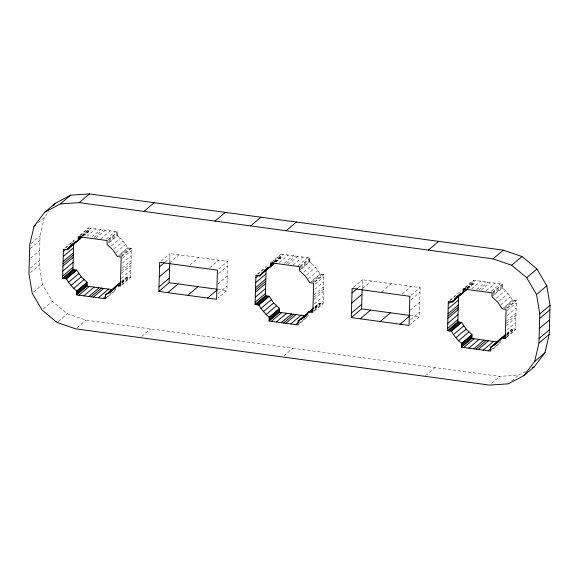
<?xml version="1.0" encoding="UTF-8"?>
<svg xmlns="http://www.w3.org/2000/svg" width="579" height="579" viewBox="0 0 579 579"><rect width="100%" height="100%" fill="white"/><g stroke="black" fill="none" stroke-linecap="round" stroke-linejoin="round"><path stroke-width="0.43" stroke-dasharray="2.9 2.17" d="M525.645 371.378L518.632 375.12L499.757 376.372L85.996 320.129L67.338 313.775L52.334 301.319L42.47 284.492L39.227 265.052L40.038 235.928L44.337 217.509L49.164 211.197M73.678 242.022L73.721 240.502L74.329 240.589L65.42 248.138M83.665 235.87L88.464 231.803L88.573 227.894L117.436 231.824L117.327 235.725L107.737 243.86M121.742 285.034L130.644 277.479L131.462 248.355L127.597 247.826L118.695 255.382M169.705 262.309L169.951 253.588L227.692 261.433L226.874 290.557L217.965 298.113M276.111 262.026L280.909 257.959L281.018 254.058L309.888 257.981L309.779 261.882L300.183 270.017M314.202 311.191L323.104 303.642L323.922 274.511L320.049 273.983L311.14 281.539M362.157 288.465L362.403 279.744L420.137 287.589L419.326 316.72L410.417 324.269M467.875 288.769L473.354 284.115L473.463 280.214L502.333 284.137L502.225 288.045L492.635 296.173M506.647 337.347L515.556 329.798L516.367 300.667L512.502 300.146L503.592 307.695M122.024 282.357L126.787 276.957L130.644 277.479M315.114 307.883L319.232 303.114L323.104 303.642M506.929 334.676L511.684 329.27L515.556 329.798M38.171 222.734L44.337 217.509M31.136 243.477L40.038 235.928M30.325 248.615L39.915 240.48M30.73 258.046L39.633 250.49M30.448 268.055L39.358 260.499M30.318 272.608L39.227 265.052M64.812 248.058L73.721 240.502M79.663 235.45L88.573 227.894M80.329 235.479L88.551 228.51M81.661 235.66L88.515 229.849M81.914 235.754L90.823 228.206M82.515 235.819L85.258 233.496L88.464 231.803M83 235.841L88.478 231.195M86.879 236.435L95.781 228.879M91.837 237.108L100.746 229.552M94.088 237.412L102.997 229.856M95.665 238.302L105.255 230.167M33.56 292.048L42.47 284.492M100.623 238.975L110.22 230.84M106.275 239.069L115.185 231.513M108.534 239.373L117.436 231.824M108.512 239.988L117.421 232.432M108.476 241.327L117.385 233.771M108.439 242.666L117.349 235.117M111.508 245.829L120.41 238.273L125.585 244.367L127.597 247.826M43.425 308.868L52.334 301.319M114.266 248.724L123.175 241.168M115.995 252.502L125.585 244.367M119.296 255.462L128.205 247.913M120.62 255.643L129.53 248.087M121.264 256.403L130.854 248.268M121.865 256.49L131.462 248.355M122.487 258.183L131.397 250.627M122.35 263.184L131.259 255.629M58.428 321.331L67.338 313.775M122.212 268.186L131.115 260.637M121.46 271.044L131.049 262.909M121.395 273.317L130.992 265.182M121.257 278.325L130.847 270.19M121.308 281.604L126.787 276.957M121.908 281.683L127.387 277.037M121.851 282.161L124.594 279.838M121.8 282.755L130.709 275.206M121.865 283.03L128.719 277.218M106.239 297.599L115.829 289.464L115.814 290.072L106.218 298.207M121.822 284.369L130.043 277.399M77.087 327.685L85.996 320.129M161.042 261.136L169.951 253.588M165.029 262.2L169.821 258.133M169.379 262.946L178.976 254.811M189.912 265.059L198.821 257.51M209.757 267.759L218.667 260.203M218.782 268.982L227.692 261.433M141.739 336.471L150.641 328.915M218.652 273.534L227.561 265.985M217.69 284.13L227.279 275.995M218.095 293.56L227.004 286.004M257.279 274.214L266.181 266.666L266.789 266.745M271.428 262.193L281.018 254.058M257.879 274.301L263.358 269.655M273.462 261.057L281.003 254.666M274.113 261.817L280.967 256.005M274.366 261.918L283.276 254.362M274.967 261.976L277.71 259.653L280.909 257.959M275.445 261.998L280.924 257.351M279.331 262.591L288.241 255.035M284.296 263.264L293.206 255.715M286.554 263.575L295.456 256.019M288.118 264.458L297.715 256.323M293.083 265.131L302.672 256.996M298.04 265.804L307.63 257.677M300.291 266.116L309.888 257.981M300.277 266.724L309.866 258.589M300.24 268.07L309.83 259.935M300.204 269.409L309.794 261.274M303.953 271.985L312.863 264.437L318.03 270.523L320.049 273.983M306.718 274.88L315.62 267.324M308.441 278.658L318.03 270.523M311.748 281.618L320.65 274.07M312.392 282.386L321.982 274.251M314.411 281.98L323.314 274.432M315.012 282.067L323.922 274.511M314.947 284.34L323.856 276.784M314.81 289.341L323.719 281.792M313.984 294.928L323.574 286.793M313.919 297.201L323.516 289.066M313.861 299.481L323.451 291.346M314.404 303.91L323.314 296.354M315.121 306.595L319.232 303.114M315.041 307.261L319.84 303.193M314.983 307.738L317.039 305.994M314.947 308.332L323.169 301.362M298.721 322.416L300.088 321.258M315.005 308.607L321.171 303.374M298.684 323.755L308.274 315.62L308.26 316.235L298.67 324.363M314.281 310.532L322.503 303.555M353.494 287.293L362.403 279.744M358.162 287.777L362.273 284.296M362.519 288.523L371.421 280.967M283.971 355.803L292.873 348.247M381.677 291.802L391.274 283.667M402.21 293.915L411.119 286.366M411.235 295.145L420.137 287.589M411.104 299.698L420.014 292.142M410.142 310.286L419.732 302.151M410.547 319.717L419.449 312.168M449.724 300.378L458.633 292.822L460.558 293.083M465.241 287.184L473.463 280.214M450.324 300.458L455.123 296.39M465.226 287.799L473.448 280.822M466.558 287.973L473.412 282.168M466.812 288.074L475.721 280.518M467.419 288.139L470.155 285.816L473.354 284.115M467.21 288.74L473.376 283.507M471.776 288.747L480.686 281.199M476.741 289.42L485.651 281.872M478.999 289.732L487.909 282.176M481.25 290.036L490.16 282.48M486.215 290.709L495.117 283.16M491.173 291.382L500.082 283.833M492.743 292.272L502.333 284.137M492.722 292.88L502.319 284.745M492.686 294.226L502.283 286.091M492.649 295.565L502.239 287.43M496.406 298.142L505.315 290.593L510.483 296.68L512.502 300.146M499.17 301.037L508.08 293.488M500.893 304.815L510.483 296.68M504.193 307.782L513.103 300.226M425.514 375.713L435.104 367.578M504.837 308.542L514.434 300.407M506.857 308.144L515.766 300.588M507.457 308.223L516.367 300.667M507.399 310.496L516.302 302.947M507.255 315.504L516.164 307.948M506.43 321.084L516.027 312.95M506.372 323.357L515.961 315.229M506.307 325.637L515.896 317.502M506.849 330.066L515.759 322.51M506.886 333.338L511.684 329.27M506.806 334.003L512.292 329.35M506.755 334.481L509.491 332.151M506.712 335.075L515.621 327.519M506.77 335.342L513.616 329.531M491.13 349.919L500.726 341.784L500.705 342.392L491.115 350.527M506.726 336.688L514.948 329.712M491.535 383.341L499.757 376.372M511.785 380.931L518.632 375.12M82.348 235.617L85.258 233.496M274.808 261.78L277.71 259.653M467.26 287.937L470.155 285.816M217.856 289.334L226.874 290.557M410.301 315.49L419.326 316.72M502.225 288.045L505.315 290.593M309.779 261.882L312.863 264.437M117.327 235.725L120.41 238.273"/><path stroke-width="0.87" d="M87.053 282.255L76.775 290.969L76.667 294.863L86.944 286.149L87.053 282.255L81.198 276.813L76.775 270.154L66.498 278.875L62.633 278.347L63.444 249.223L67.316 249.744L77.593 241.03L79.345 238.722M62.633 278.347L72.911 269.633L73.613 244.447M67.316 249.744L72.071 244.338L78.187 240.517L78.295 236.616L107.158 240.538L107.05 244.439L112.898 249.882L117.32 256.54L121.185 257.069L120.367 286.192L116.509 285.671L111.747 291.071L105.646 294.892L105.537 298.786L76.667 294.863M115.901 286.786L115.923 286.178L117.204 285.505M158.863 291.425L159.674 262.301L217.414 270.147L216.597 299.271L158.863 291.425L169.14 282.711L216.987 289.218M169.14 282.711L169.683 263.141M279.498 308.412L269.221 317.133L269.112 321.027L279.389 312.305L279.498 308.412L273.657 302.969L269.228 296.318L258.951 305.032L255.093 304.503L255.904 275.38L259.768 275.901L270.921 266.036M255.093 304.503L265.37 295.789L266.094 269.771M259.768 275.901L264.531 270.494L270.632 266.673L270.74 262.772L299.611 266.695L299.502 270.603L305.343 276.045L309.772 282.704L313.644 283.225L312.826 312.356L308.954 311.828L304.192 317.234L298.091 321.055L297.982 324.949L269.112 321.027M308.354 312.95L308.368 312.334L310.93 310.981M351.308 317.582L352.126 288.458L409.86 296.303L409.049 325.434L351.308 317.582L361.586 308.868L409.44 315.374M361.586 308.868L362.136 289.297M471.95 334.575L461.673 343.289L461.564 347.183L471.842 338.469L471.95 334.575L466.109 329.125L461.68 322.474L451.403 331.188L447.538 330.667L448.356 301.536L452.213 302.064L462.491 293.35L463.808 291.613M447.538 330.667L457.815 321.946L458.546 295.934M452.213 302.064L456.983 296.651L463.077 292.836L463.186 288.928L492.056 292.851L491.947 296.759L497.802 302.202L502.225 308.86L506.089 309.389L505.279 338.512L501.407 337.984L496.652 343.39L490.536 347.212L490.427 351.106L461.564 347.183M523.937 375.532L534.663 361.506L538.962 343.086L539.773 313.963L536.53 294.523L526.673 277.688L511.67 265.225L493.004 258.871L79.243 202.628L60.368 203.888L44.786 212.196L34.06 226.223L29.761 244.642L28.95 273.766L32.192 293.206L42.057 310.033L57.06 322.489L75.719 328.843L489.479 385.086L508.355 383.834L523.937 375.532L534.214 366.811L544.94 352.792L549.239 334.373L550.05 305.249L546.808 285.802L536.95 268.974L521.947 256.511L503.281 250.157L89.521 193.914L70.652 195.166L55.063 203.475L44.786 212.196M53.456 205.581L55.063 203.475M34.06 226.223L35.435 225.057M60.368 203.888L70.652 195.166M79.243 202.628L89.521 193.914M78.237 238.562L80.98 236.239M63.379 251.496L66.122 249.173M69.509 246.857L76.356 241.045M66.708 249.665L76.305 241.53M78.201 239.909L81.625 236.999M78.187 240.517L82.298 237.028M63.241 256.497L73.519 247.783M63.104 261.498L73.381 252.784M63.039 263.778L73.316 255.064M62.973 266.05L73.251 257.337M62.836 271.059L73.113 262.345M62.698 276.067L72.976 267.353M63.234 278.427L73.511 269.713M64.566 278.608L74.843 269.894M143.896 211.422L154.173 202.701M65.897 278.788L76.175 270.075M76.775 290.969L73.685 288.422L68.517 282.328L78.795 273.614M70.92 285.527L81.198 276.813M73.685 288.422L83.962 279.708M76.761 291.577L87.038 282.863M76.718 292.916L86.995 284.202M76.681 294.255L86.959 285.541M78.918 295.174L89.195 286.453M83.883 295.847L94.16 287.133M88.84 296.52L99.118 287.806M91.091 296.824L101.368 288.11M93.349 297.136L103.627 288.414M98.314 297.809L108.591 289.095M105.646 294.892L115.923 286.178M116.509 285.671L120.62 282.183M109.735 292.019L111.79 290.274M117.11 285.751L120.541 282.849M108.845 293.198L116.379 286.808M111.747 291.071L115.17 288.168M103.279 298.482L105.335 296.738M118.442 285.932L120.497 284.188M159.543 266.854L164.342 262.786M215.012 221.084L225.289 212.37M159.268 276.863L169.546 268.149M158.986 286.873L169.263 278.159M167.881 292.656L178.158 283.934M250.613 225.926L260.89 217.212M187.726 295.348L198.004 286.634M286.127 230.753L296.405 222.039M207.579 298.047L217.168 289.913M270.69 264.726L273.426 262.403M255.846 277.652L258.581 275.329M264.531 270.494L267.954 267.592M261.961 273.013L268.808 267.209M259.16 275.821L266.702 269.43M268.07 268.272L270.046 267.187M270.646 266.065L274.077 263.163M270.632 266.673L274.743 263.192M255.701 282.661L265.978 273.939M255.563 287.662L265.841 278.948M255.498 289.934L265.775 281.22M255.433 292.214L265.71 283.5M255.296 297.222L265.573 288.508M255.158 302.231L265.435 293.517M255.694 304.59L265.971 295.876M257.025 304.771L267.303 296.05M258.35 304.952L268.627 296.231M269.221 317.133L266.137 314.578L260.97 308.484L271.247 299.77M263.38 311.683L273.657 302.969M266.137 314.578L276.415 305.864M269.206 317.741L279.483 309.02M269.17 319.08L279.447 310.358M269.134 320.411L279.411 311.697M271.37 321.331L281.647 312.617M276.335 322.004L286.612 313.29M281.3 322.677L291.577 313.963M283.558 322.988L293.835 314.274M285.809 323.292L296.086 314.578M290.767 323.965L301.044 315.251M298.091 321.055L308.368 312.334M308.954 311.828L313.753 307.76M300.812 319.34L306.298 314.687M309.562 311.907L312.986 309.005M301.29 319.355L307.456 314.129M304.192 317.234L307.623 314.325M295.724 324.638L298.467 322.315M310.894 312.088L312.95 310.351M351.996 293.01L357.482 288.364M351.721 303.02L361.998 294.306M351.439 313.036L361.716 304.315M428.359 250.085L438.636 241.371M360.333 318.812L370.611 310.098M380.179 321.511L390.456 312.79M400.024 324.204L409.621 316.069M493.004 258.871L503.281 250.157M463.171 289.536L464.539 288.378M463.135 290.882L465.878 288.559M448.291 303.809L451.034 301.485M456.983 296.651L460.406 293.748M454.414 299.177L460.58 293.944M451.613 301.977L452.981 300.819M455.724 298.496L460.515 294.429M463.099 292.221L466.522 289.319M463.077 292.836L467.188 289.348M448.153 308.817L458.43 300.103M448.008 313.818L458.286 305.104M447.951 316.091L458.228 307.377M447.885 318.37L458.163 309.656M511.67 265.225L521.947 256.511M447.741 323.379L458.018 314.665M447.603 328.387L457.88 319.673M448.146 330.747L458.423 322.033M449.47 330.927L459.748 322.214M450.795 331.108L461.072 322.394M461.673 343.289L458.59 340.734L453.422 334.648L463.699 325.926M526.673 277.688L536.95 268.974M455.832 337.839L466.109 329.125M458.59 340.734L468.867 332.02M461.651 343.897L471.928 335.183M461.615 345.236L471.892 336.522M461.579 346.575L471.856 337.861M463.815 347.487L474.092 338.773M468.78 348.16L479.057 339.446M536.53 294.523L546.808 285.802M473.745 348.84L484.022 340.119M476.003 349.144L486.28 340.43M478.254 349.448L488.531 340.734M483.219 350.121L493.496 341.407M490.536 347.212L500.813 338.498L500.799 339.106L498.743 340.85M501.407 337.984L505.518 334.503M491.209 347.241L493.265 345.497M494.632 344.331L497.375 342.008M502.015 338.071L505.438 335.161M493.742 345.518L501.284 339.128M488.177 350.802L490.912 348.471M503.339 338.252L506.082 335.921M504.671 338.433L506.046 337.267M539.773 313.963L550.05 305.249M539.642 318.515L549.92 309.801M539.367 328.525L549.645 319.811M539.085 338.541L549.362 329.827M538.962 343.086L549.239 334.373M534.663 361.506L544.94 352.792M532.658 367.643L534.214 366.811M461.89 293.264L462.491 293.35M72.911 269.633L76.775 270.154M265.37 295.789L269.228 296.318M457.815 321.946L461.68 322.474M86.944 286.149L112.731 289.652M279.389 312.305L305.176 315.816M471.842 338.469L496.796 341.856M451.403 331.188L453.422 334.648M258.951 305.032L260.97 308.484M66.498 278.875L68.517 282.328"/></g></svg>
